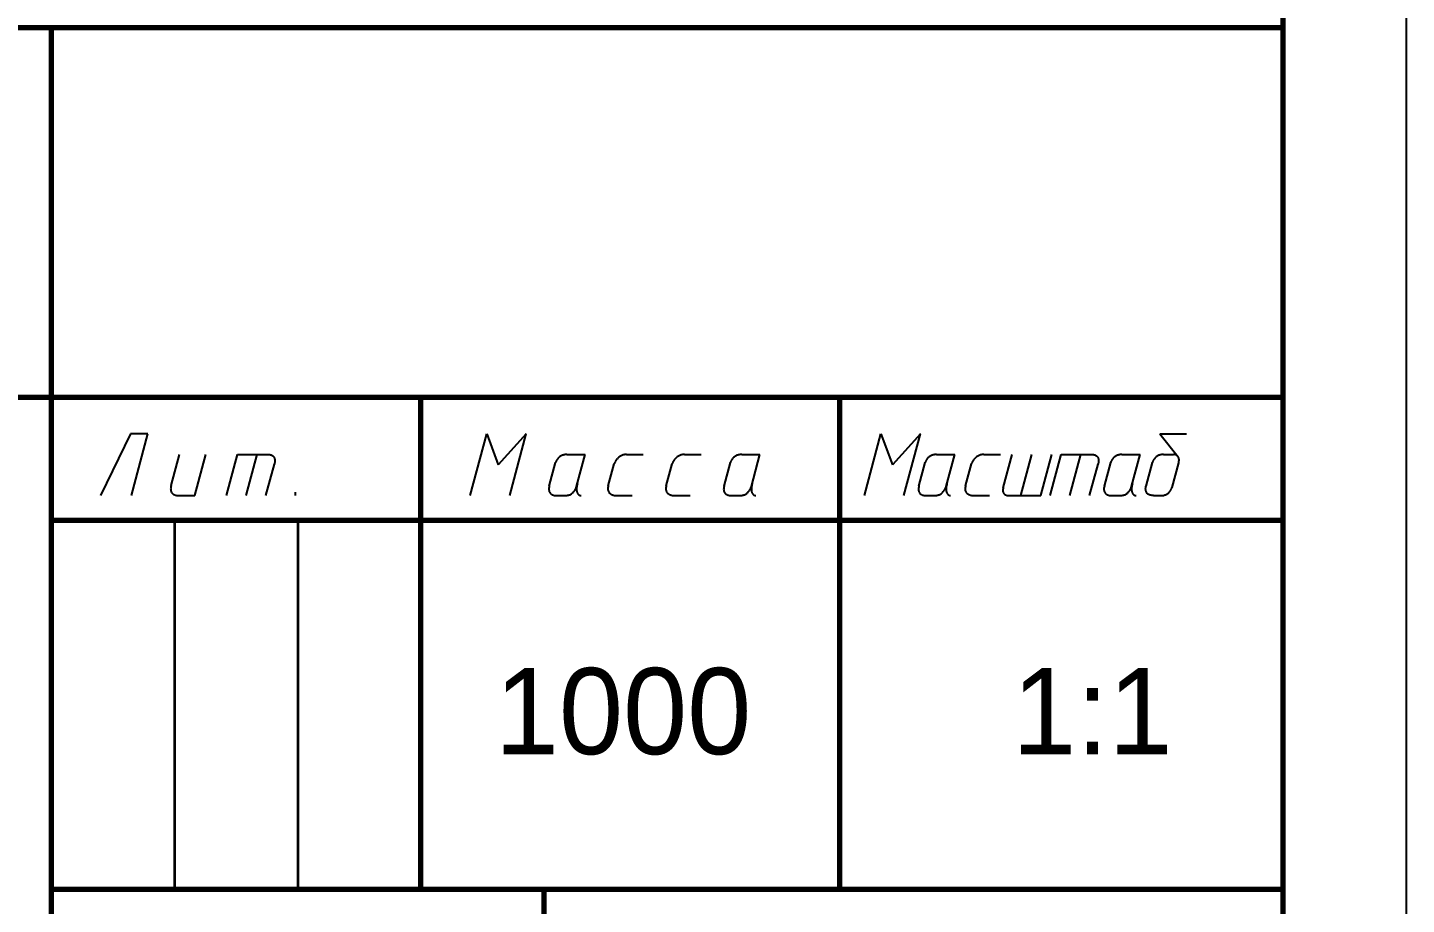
# Model space of a CAD drawing. Extents: x 0 to 297, y 0 to 210.
# Drawn here: x 241 to 297, y 24.4 to 60 of the extents above; entities that cross this region are included whole.
import ezdxf

# ---------------------------------------------------------------- set-up
doc = ezdxf.new("R2010")
doc.units = 0
doc.layers.get('0').update_dxf_attribs({"linetype": 'CONTINUOUS'})
doc.styles.add('cyrillic_ii', font='cyrillic_ii')

msp = doc.modelspace()

# ---------------------------------------------------------------- linework, layer by layer
msp.add_line((297, 0), (297, 210))
at = {"lineweight": 70}
for p, q in [((292, 5), (292, 205)), ((107, 60), (292, 60)), ((242, 5), (242, 60)), ((172, 45), (292, 45)), ((257, 25), (257, 45)), ((274, 25), (274, 45)), ((242, 40), (292, 40)), ((257, 25), (242, 25)), ((292, 25), (257, 25)), ((262, 20), (262, 25))]:
    msp.add_line(p, q, dxfattribs=at)
at = {"linetype": 'CONTINUOUS', "lineweight": 25}
for p, q in [((245.206, 43.5), (244, 41)), ((245.92, 43.5), (245.206, 43.5)), ((245.25, 41), (245.92, 43.5)), ((259, 41), (259.67, 43.5)), ((259, 41), (259.67, 43.5)), ((259.67, 43.5), (260.138, 42.25)), ((261.275, 43.5), (260.138, 42.25)), ((260.606, 41), (261.275, 43.5)), ((246.862, 41.407), (247.2, 42.667)), ((247.825, 41), (248.272, 42.667)), ((249.105, 41), (249.552, 42.667)), ((249.552, 42.667), (250.81, 42.667)), ((249.908, 41), (250.355, 42.667)), ((250.81, 42.667), (250.842, 42.666)), ((250.842, 42.666), (250.872, 42.662)), ((250.872, 42.662), (250.9, 42.657)), ((250.9, 42.657), (250.925, 42.65)), ((250.925, 42.65), (250.947, 42.641)), ((250.947, 42.641), (250.967, 42.63)), ((250.967, 42.63), (250.985, 42.618)), ((250.985, 42.618), (251.001, 42.605)), ((251.001, 42.605), (251.015, 42.591)), ((251.015, 42.591), (251.027, 42.575)), ((251.027, 42.575), (251.037, 42.559)), ((251.037, 42.559), (251.046, 42.542)), ((251.046, 42.542), (251.053, 42.525)), ((262.596, 42.544), (262.581, 42.529)), ((262.613, 42.559), (262.596, 42.544)), ((262.631, 42.574), (262.613, 42.559)), ((262.651, 42.588), (262.631, 42.574)), ((262.672, 42.601), (262.651, 42.588)), ((262.694, 42.613), (262.672, 42.601)), ((262.718, 42.625), (262.694, 42.613)), ((262.743, 42.635), (262.718, 42.625)), ((262.77, 42.644), (262.743, 42.635)), ((262.798, 42.652), (262.77, 42.644)), ((262.828, 42.658), (262.798, 42.652)), ((262.86, 42.663), (262.828, 42.658)), ((262.893, 42.666), (262.86, 42.663)), ((262.928, 42.667), (262.893, 42.666)), ((262.928, 42.667), (263.666, 42.667)), ((263.319, 41.371), (263.666, 42.667)), ((265.012, 42.538), (264.994, 42.52)), ((265.033, 42.555), (265.012, 42.538)), ((265.054, 42.572), (265.033, 42.555)), ((265.077, 42.588), (265.054, 42.572)), ((265.101, 42.602), (265.077, 42.588)), ((265.126, 42.616), (265.101, 42.602)), ((265.153, 42.629), (265.126, 42.616)), ((265.182, 42.64), (265.153, 42.629)), ((265.212, 42.649), (265.182, 42.64)), ((265.243, 42.656), (265.212, 42.649)), ((265.276, 42.662), (265.243, 42.656)), ((265.31, 42.665), (265.276, 42.662)), ((265.346, 42.667), (265.31, 42.665)), ((265.346, 42.667), (266.019, 42.667)), ((267.365, 42.538), (267.346, 42.52)), ((267.385, 42.555), (267.365, 42.538)), ((267.406, 42.572), (267.385, 42.555)), ((267.429, 42.588), (267.406, 42.572)), ((267.453, 42.602), (267.429, 42.588)), ((267.479, 42.616), (267.453, 42.602)), ((267.506, 42.629), (267.479, 42.616)), ((267.534, 42.64), (267.506, 42.629)), ((267.564, 42.649), (267.534, 42.64)), ((267.595, 42.656), (267.564, 42.649)), ((267.628, 42.662), (267.595, 42.656)), ((267.662, 42.665), (267.628, 42.662)), ((267.698, 42.667), (267.662, 42.665)), ((267.698, 42.667), (268.371, 42.667)), ((269.692, 42.544), (269.676, 42.529)), ((269.708, 42.559), (269.692, 42.544)), ((269.727, 42.574), (269.708, 42.559)), ((269.746, 42.588), (269.727, 42.574)), ((269.767, 42.601), (269.746, 42.588)), ((269.789, 42.613), (269.767, 42.601)), ((269.813, 42.625), (269.789, 42.613)), ((269.838, 42.635), (269.813, 42.625)), ((269.865, 42.644), (269.838, 42.635)), ((269.893, 42.652), (269.865, 42.644)), ((269.923, 42.658), (269.893, 42.652)), ((269.955, 42.663), (269.923, 42.658)), ((269.988, 42.666), (269.955, 42.663)), ((270.023, 42.667), (269.988, 42.666)), ((270.023, 42.667), (270.762, 42.667)), ((270.415, 41.371), (270.762, 42.667)), ((250.711, 41), (251.052, 42.272)), ((251.052, 42.272), (251.051, 42.268)), ((251.053, 42.278), (251.052, 42.272)), ((251.053, 42.525), (251.059, 42.506)), ((251.055, 42.286), (251.053, 42.278)), ((251.057, 42.295), (251.055, 42.286)), ((251.06, 42.306), (251.057, 42.295)), ((251.059, 42.506), (251.064, 42.488)), ((251.062, 42.319), (251.06, 42.306)), ((251.064, 42.332), (251.062, 42.319)), ((251.064, 42.488), (251.067, 42.47)), ((251.067, 42.347), (251.064, 42.332)), ((251.067, 42.47), (251.069, 42.451)), ((251.068, 42.363), (251.067, 42.347)), ((251.07, 42.379), (251.068, 42.363)), ((251.069, 42.451), (251.071, 42.433)), ((251.071, 42.397), (251.07, 42.379)), ((251.071, 42.433), (251.071, 42.414)), ((251.071, 42.414), (251.071, 42.397)), ((262.211, 41.382), (262.469, 42.345)), ((262.47, 42.349), (262.469, 42.346)), ((262.469, 42.346), (262.469, 42.345)), ((262.472, 42.353), (262.47, 42.349)), ((262.474, 42.36), (262.472, 42.353)), ((262.477, 42.367), (262.474, 42.36)), ((262.48, 42.377), (262.477, 42.367)), ((262.485, 42.387), (262.48, 42.377)), ((262.49, 42.398), (262.485, 42.387)), ((262.496, 42.411), (262.49, 42.398)), ((262.503, 42.424), (262.496, 42.411)), ((262.511, 42.438), (262.503, 42.424)), ((262.52, 42.452), (262.511, 42.438)), ((262.53, 42.467), (262.52, 42.452)), ((262.541, 42.483), (262.53, 42.467)), ((262.553, 42.498), (262.541, 42.483)), ((262.566, 42.514), (262.553, 42.498)), ((262.581, 42.529), (262.566, 42.514)), ((264.606, 41.398), (264.845, 42.29)), ((264.846, 42.292), (264.845, 42.29)), ((264.845, 42.29), (264.845, 42.29)), ((264.848, 42.297), (264.846, 42.292)), ((264.851, 42.303), (264.848, 42.297)), ((264.854, 42.312), (264.851, 42.303)), ((264.859, 42.322), (264.854, 42.312)), ((264.864, 42.334), (264.859, 42.322)), ((264.87, 42.347), (264.864, 42.334)), ((264.878, 42.361), (264.87, 42.347)), ((264.886, 42.377), (264.878, 42.361)), ((264.896, 42.393), (264.886, 42.377)), ((264.906, 42.41), (264.896, 42.393)), ((264.918, 42.428), (264.906, 42.41)), ((264.931, 42.446), (264.918, 42.428)), ((264.945, 42.464), (264.931, 42.446)), ((264.96, 42.483), (264.945, 42.464)), ((264.976, 42.501), (264.96, 42.483)), ((264.994, 42.52), (264.976, 42.501)), ((266.959, 41.398), (267.197, 42.29)), ((267.198, 42.29), (267.197, 42.29)), ((267.2, 42.297), (267.198, 42.292)), ((267.198, 42.292), (267.198, 42.29)), ((267.203, 42.303), (267.2, 42.297)), ((267.206, 42.312), (267.203, 42.303)), ((267.211, 42.322), (267.206, 42.312)), ((267.216, 42.334), (267.211, 42.322)), ((267.223, 42.347), (267.216, 42.334)), ((267.23, 42.361), (267.223, 42.347)), ((267.238, 42.377), (267.23, 42.361)), ((267.248, 42.393), (267.238, 42.377)), ((267.258, 42.41), (267.248, 42.393)), ((267.27, 42.428), (267.258, 42.41)), ((267.283, 42.446), (267.27, 42.428)), ((267.297, 42.464), (267.283, 42.446)), ((267.312, 42.483), (267.297, 42.464)), ((267.328, 42.501), (267.312, 42.483)), ((267.346, 42.52), (267.328, 42.501)), ((269.306, 41.382), (269.564, 42.345)), ((269.565, 42.346), (269.564, 42.345)), ((269.566, 42.349), (269.565, 42.346)), ((269.567, 42.353), (269.566, 42.349)), ((269.569, 42.36), (269.567, 42.353)), ((269.572, 42.367), (269.569, 42.36)), ((269.576, 42.377), (269.572, 42.367)), ((269.58, 42.387), (269.576, 42.377)), ((269.585, 42.398), (269.58, 42.387)), ((269.591, 42.411), (269.585, 42.398)), ((269.598, 42.424), (269.591, 42.411)), ((269.606, 42.438), (269.598, 42.424)), ((269.615, 42.452), (269.606, 42.438)), ((269.625, 42.467), (269.615, 42.452)), ((269.636, 42.483), (269.625, 42.467)), ((269.648, 42.498), (269.636, 42.483)), ((269.662, 42.514), (269.648, 42.498)), ((269.676, 42.529), (269.662, 42.514)), ((263.341, 41.448), (263.332, 41.405)), ((263.352, 41.494), (263.341, 41.448)), ((270.436, 41.448), (270.427, 41.405)), ((270.448, 41.494), (270.436, 41.448)), ((246.843, 41.3), (246.842, 41.269)), ((246.842, 41.269), (246.843, 41.24)), ((246.847, 41.333), (246.843, 41.3)), ((246.843, 41.24), (246.847, 41.213)), ((246.853, 41.369), (246.847, 41.333)), ((246.847, 41.213), (246.852, 41.189)), ((246.852, 41.189), (246.86, 41.166)), ((246.862, 41.407), (246.853, 41.369)), ((246.86, 41.166), (246.868, 41.145)), ((246.868, 41.145), (246.879, 41.126)), ((246.879, 41.126), (246.891, 41.109)), ((246.891, 41.109), (246.904, 41.094)), ((246.904, 41.094), (246.917, 41.08)), ((246.917, 41.08), (246.932, 41.067)), ((246.932, 41.067), (246.948, 41.056)), ((246.948, 41.056), (246.964, 41.046)), ((246.964, 41.046), (246.98, 41.037)), ((246.98, 41.037), (246.996, 41.03)), ((246.996, 41.03), (247.013, 41.024)), ((247.013, 41.024), (247.029, 41.018)), ((247.029, 41.018), (247.045, 41.014)), ((247.045, 41.014), (247.06, 41.01)), ((247.06, 41.01), (247.075, 41.007)), ((247.075, 41.007), (247.089, 41.005)), ((247.089, 41.005), (247.102, 41.003)), ((247.102, 41.003), (247.114, 41.002)), ((247.114, 41.002), (247.124, 41.001)), ((247.124, 41.001), (247.133, 41)), ((247.133, 41), (247.141, 41)), ((247.141, 41), (247.146, 41)), ((247.146, 41), (247.15, 41)), ((247.15, 41), (247.825, 41)), ((251.904, 41), (251.904, 41.139)), ((262.194, 41.281), (262.193, 41.252)), ((262.193, 41.252), (262.195, 41.225)), ((262.197, 41.312), (262.194, 41.281)), ((262.195, 41.225), (262.199, 41.2)), ((262.203, 41.346), (262.197, 41.312)), ((262.199, 41.2), (262.204, 41.177)), ((262.211, 41.382), (262.203, 41.346)), ((262.204, 41.177), (262.212, 41.156)), ((262.212, 41.156), (262.221, 41.136)), ((262.221, 41.136), (262.231, 41.119)), ((262.231, 41.119), (262.243, 41.102)), ((262.243, 41.102), (262.256, 41.088)), ((262.256, 41.088), (262.27, 41.075)), ((262.27, 41.075), (262.285, 41.063)), ((262.285, 41.063), (262.3, 41.052)), ((262.3, 41.052), (262.316, 41.043)), ((262.316, 41.043), (262.332, 41.035)), ((262.332, 41.035), (262.348, 41.028)), ((262.348, 41.028), (262.365, 41.022)), ((262.365, 41.022), (262.381, 41.017)), ((262.381, 41.017), (262.396, 41.013)), ((262.396, 41.013), (262.412, 41.009)), ((262.412, 41.009), (262.426, 41.007)), ((262.426, 41.007), (262.44, 41.004)), ((262.44, 41.004), (262.452, 41.003)), ((262.452, 41.003), (262.464, 41.002)), ((262.464, 41.002), (262.474, 41.001)), ((262.474, 41.001), (262.483, 41)), ((262.483, 41), (262.49, 41)), ((262.49, 41), (262.495, 41)), ((262.495, 41), (262.498, 41)), ((262.498, 41), (262.858, 41)), ((262.858, 41), (262.892, 41.001)), ((262.892, 41.001), (262.925, 41.004)), ((262.925, 41.004), (262.956, 41.01)), ((262.956, 41.01), (262.985, 41.017)), ((262.985, 41.017), (263.013, 41.026)), ((263.013, 41.026), (263.04, 41.036)), ((263.04, 41.036), (263.065, 41.048)), ((263.065, 41.048), (263.088, 41.061)), ((263.088, 41.061), (263.111, 41.075)), ((263.111, 41.075), (263.132, 41.09)), ((263.132, 41.09), (263.151, 41.106)), ((263.151, 41.106), (263.17, 41.123)), ((263.17, 41.123), (263.187, 41.14)), ((263.187, 41.14), (263.203, 41.158)), ((263.203, 41.158), (263.217, 41.176)), ((263.217, 41.176), (263.231, 41.194)), ((263.231, 41.194), (263.243, 41.211)), ((263.243, 41.211), (263.255, 41.229)), ((263.255, 41.229), (263.265, 41.246)), ((263.265, 41.246), (263.274, 41.263)), ((263.274, 41.263), (263.283, 41.279)), ((263.283, 41.279), (263.29, 41.294)), ((263.29, 41.294), (263.296, 41.309)), ((263.296, 41.309), (263.302, 41.322)), ((263.302, 41.322), (263.307, 41.334)), ((263.307, 41.334), (263.311, 41.345)), ((263.311, 41.345), (263.314, 41.354)), ((263.314, 41.354), (263.316, 41.361)), ((263.316, 41.361), (263.318, 41.366)), ((263.32, 41.327), (263.317, 41.292)), ((263.317, 41.292), (263.317, 41.259)), ((263.317, 41.259), (263.317, 41.229)), ((263.317, 41.229), (263.32, 41.202)), ((263.318, 41.366), (263.319, 41.37)), ((263.319, 41.37), (263.319, 41.371)), ((263.325, 41.364), (263.32, 41.327)), ((263.32, 41.202), (263.324, 41.177)), ((263.324, 41.177), (263.329, 41.154)), ((263.332, 41.405), (263.325, 41.364)), ((263.329, 41.154), (263.336, 41.133)), ((263.336, 41.133), (263.343, 41.114)), ((263.343, 41.114), (263.351, 41.097)), ((263.351, 41.097), (263.361, 41.082)), ((263.361, 41.082), (263.37, 41.068)), ((263.37, 41.068), (263.38, 41.056)), ((263.38, 41.056), (263.391, 41.046)), ((263.391, 41.046), (263.402, 41.036)), ((263.402, 41.036), (263.413, 41.029)), ((263.413, 41.029), (263.423, 41.022)), ((263.423, 41.022), (263.434, 41.017)), ((263.434, 41.017), (263.444, 41.012)), ((263.444, 41.012), (263.454, 41.008)), ((263.454, 41.008), (263.463, 41.006)), ((263.463, 41.006), (263.471, 41.004)), ((263.471, 41.004), (263.479, 41.002)), ((263.479, 41.002), (263.485, 41.001)), ((263.485, 41.001), (263.49, 41)), ((263.49, 41), (263.494, 41)), ((263.494, 41), (263.497, 41)), ((263.497, 41), (263.498, 41)), ((264.592, 41.326), (264.589, 41.293)), ((264.589, 41.293), (264.589, 41.263)), ((264.589, 41.263), (264.591, 41.235)), ((264.591, 41.235), (264.596, 41.209)), ((264.598, 41.361), (264.592, 41.326)), ((264.596, 41.209), (264.603, 41.185)), ((264.606, 41.398), (264.598, 41.361)), ((264.603, 41.185), (264.611, 41.163)), ((264.611, 41.163), (264.622, 41.142)), ((264.622, 41.142), (264.634, 41.124)), ((264.634, 41.124), (264.647, 41.107)), ((264.647, 41.107), (264.662, 41.092)), ((264.662, 41.092), (264.677, 41.078)), ((264.677, 41.078), (264.694, 41.066)), ((264.694, 41.066), (264.711, 41.055)), ((264.711, 41.055), (264.728, 41.045)), ((264.728, 41.045), (264.746, 41.037)), ((264.746, 41.037), (264.764, 41.029)), ((264.764, 41.029), (264.782, 41.023)), ((264.782, 41.023), (264.799, 41.018)), ((264.799, 41.018), (264.817, 41.013)), ((264.817, 41.013), (264.833, 41.01)), ((264.833, 41.01), (264.849, 41.007)), ((264.849, 41.007), (264.863, 41.005)), ((264.863, 41.005), (264.877, 41.003)), ((264.877, 41.003), (264.889, 41.002)), ((264.889, 41.002), (264.9, 41.001)), ((264.9, 41.001), (264.909, 41)), ((264.909, 41), (264.916, 41)), ((264.916, 41), (264.92, 41)), ((264.92, 41), (264.923, 41)), ((264.923, 41), (265.572, 41)), ((266.944, 41.326), (266.941, 41.293)), ((266.941, 41.293), (266.941, 41.263)), ((266.941, 41.263), (266.943, 41.235)), ((266.943, 41.235), (266.948, 41.209)), ((266.95, 41.361), (266.944, 41.326)), ((266.948, 41.209), (266.955, 41.185)), ((266.959, 41.398), (266.95, 41.361)), ((266.955, 41.185), (266.963, 41.163)), ((266.963, 41.163), (266.974, 41.142)), ((266.974, 41.142), (266.986, 41.124)), ((266.986, 41.124), (266.999, 41.107)), ((266.999, 41.107), (267.014, 41.092)), ((267.014, 41.092), (267.029, 41.078)), ((267.029, 41.078), (267.046, 41.066)), ((267.046, 41.066), (267.063, 41.055)), ((267.063, 41.055), (267.08, 41.045)), ((267.08, 41.045), (267.098, 41.037)), ((267.098, 41.037), (267.116, 41.029)), ((267.116, 41.029), (267.134, 41.023)), ((267.134, 41.023), (267.152, 41.018)), ((267.152, 41.018), (267.169, 41.013)), ((267.169, 41.013), (267.185, 41.01)), ((267.185, 41.01), (267.201, 41.007)), ((267.201, 41.007), (267.216, 41.005)), ((267.216, 41.005), (267.229, 41.003)), ((267.229, 41.003), (267.241, 41.002)), ((267.241, 41.002), (267.252, 41.001)), ((267.252, 41.001), (267.261, 41)), ((267.261, 41), (267.268, 41)), ((267.268, 41), (267.273, 41)), ((267.273, 41), (267.275, 41)), ((267.275, 41), (267.924, 41)), ((269.289, 41.281), (269.288, 41.252)), ((269.288, 41.252), (269.29, 41.225)), ((269.292, 41.312), (269.289, 41.281)), ((269.29, 41.225), (269.294, 41.2)), ((269.298, 41.346), (269.292, 41.312)), ((269.294, 41.2), (269.3, 41.177)), ((269.306, 41.382), (269.298, 41.346)), ((269.3, 41.177), (269.307, 41.156)), ((269.307, 41.156), (269.316, 41.136)), ((269.316, 41.136), (269.327, 41.119)), ((269.327, 41.119), (269.338, 41.102)), ((269.338, 41.102), (269.351, 41.088)), ((269.351, 41.088), (269.365, 41.075)), ((269.365, 41.075), (269.38, 41.063)), ((269.38, 41.063), (269.395, 41.052)), ((269.395, 41.052), (269.411, 41.043)), ((269.411, 41.043), (269.427, 41.035)), ((269.427, 41.035), (269.444, 41.028)), ((269.444, 41.028), (269.46, 41.022)), ((269.46, 41.022), (269.476, 41.017)), ((269.476, 41.017), (269.492, 41.013)), ((269.492, 41.013), (269.507, 41.009)), ((269.507, 41.009), (269.521, 41.007)), ((269.521, 41.007), (269.535, 41.004)), ((269.535, 41.004), (269.548, 41.003)), ((269.548, 41.003), (269.559, 41.002)), ((269.559, 41.002), (269.569, 41.001)), ((269.569, 41.001), (269.578, 41)), ((269.578, 41), (269.585, 41)), ((269.585, 41), (269.59, 41)), ((269.59, 41), (269.593, 41)), ((269.593, 41), (269.953, 41)), ((269.953, 41), (269.988, 41.001)), ((269.988, 41.001), (270.02, 41.004)), ((270.02, 41.004), (270.051, 41.01)), ((270.051, 41.01), (270.081, 41.017)), ((270.081, 41.017), (270.109, 41.026)), ((270.109, 41.026), (270.135, 41.036)), ((270.135, 41.036), (270.16, 41.048)), ((270.16, 41.048), (270.184, 41.061)), ((270.184, 41.061), (270.206, 41.075)), ((270.206, 41.075), (270.227, 41.09)), ((270.227, 41.09), (270.247, 41.106)), ((270.247, 41.106), (270.265, 41.123)), ((270.265, 41.123), (270.282, 41.14)), ((270.282, 41.14), (270.298, 41.158)), ((270.298, 41.158), (270.313, 41.176)), ((270.313, 41.176), (270.326, 41.194)), ((270.326, 41.194), (270.339, 41.211)), ((270.339, 41.211), (270.35, 41.229)), ((270.35, 41.229), (270.36, 41.246)), ((270.36, 41.246), (270.369, 41.263)), ((270.369, 41.263), (270.378, 41.279)), ((270.378, 41.279), (270.385, 41.294)), ((270.385, 41.294), (270.392, 41.309)), ((270.392, 41.309), (270.397, 41.322)), ((270.397, 41.322), (270.402, 41.334)), ((270.402, 41.334), (270.406, 41.345)), ((270.406, 41.345), (270.409, 41.354)), ((270.409, 41.354), (270.412, 41.361)), ((270.412, 41.361), (270.413, 41.366)), ((270.413, 41.292), (270.412, 41.259)), ((270.412, 41.259), (270.413, 41.229)), ((270.413, 41.366), (270.414, 41.37)), ((270.415, 41.327), (270.413, 41.292)), ((270.413, 41.229), (270.415, 41.202)), ((270.414, 41.37), (270.415, 41.371)), ((270.42, 41.364), (270.415, 41.327)), ((270.415, 41.202), (270.419, 41.177)), ((270.419, 41.177), (270.424, 41.154)), ((270.427, 41.405), (270.42, 41.364)), ((270.424, 41.154), (270.431, 41.133)), ((270.431, 41.133), (270.438, 41.114)), ((270.438, 41.114), (270.447, 41.097)), ((270.447, 41.097), (270.456, 41.082)), ((270.456, 41.082), (270.466, 41.068)), ((270.466, 41.068), (270.476, 41.056)), ((270.476, 41.056), (270.486, 41.046)), ((270.486, 41.046), (270.497, 41.036)), ((270.497, 41.036), (270.508, 41.029)), ((270.508, 41.029), (270.519, 41.022)), ((270.519, 41.022), (270.529, 41.017)), ((270.529, 41.017), (270.54, 41.012)), ((270.54, 41.012), (270.549, 41.008)), ((270.549, 41.008), (270.558, 41.006)), ((270.558, 41.006), (270.567, 41.004)), ((270.567, 41.004), (270.574, 41.002)), ((270.574, 41.002), (270.581, 41.001)), ((270.581, 41.001), (270.586, 41)), ((270.586, 41), (270.59, 41)), ((270.59, 41), (270.592, 41)), ((270.592, 41), (270.593, 41))]:
    msp.add_line(p, q, dxfattribs=at)
at = {"color": 7, "linetype": 'CONTINUOUS', "lineweight": 25}
for p, q in [((275, 41), (275.67, 43.5)), ((275, 41), (275.67, 43.5)), ((275.67, 43.5), (276.138, 42.25)), ((277.275, 43.5), (276.138, 42.25)), ((276.606, 41), (277.275, 43.5)), ((286.997, 43.5), (288.07, 43.5)), ((286.997, 43.5), (287.735, 42.573)), ((277.596, 42.544), (277.581, 42.529)), ((277.613, 42.559), (277.596, 42.544)), ((277.631, 42.574), (277.613, 42.559)), ((277.651, 42.588), (277.631, 42.574)), ((277.672, 42.601), (277.651, 42.588)), ((277.694, 42.613), (277.672, 42.601)), ((277.718, 42.625), (277.694, 42.613)), ((277.743, 42.635), (277.718, 42.625)), ((277.77, 42.644), (277.743, 42.635)), ((277.798, 42.652), (277.77, 42.644)), ((277.828, 42.658), (277.798, 42.652)), ((277.86, 42.663), (277.828, 42.658)), ((277.893, 42.666), (277.86, 42.663)), ((277.928, 42.667), (277.893, 42.666)), ((277.928, 42.667), (278.666, 42.667)), ((278.319, 41.371), (278.666, 42.667)), ((279.512, 42.538), (279.494, 42.52)), ((279.533, 42.555), (279.512, 42.538)), ((279.554, 42.572), (279.533, 42.555)), ((279.577, 42.588), (279.554, 42.572)), ((279.601, 42.602), (279.577, 42.588)), ((279.626, 42.616), (279.601, 42.602)), ((279.653, 42.629), (279.626, 42.616)), ((279.682, 42.64), (279.653, 42.629)), ((279.712, 42.649), (279.682, 42.64)), ((279.743, 42.656), (279.712, 42.649)), ((279.776, 42.662), (279.743, 42.656)), ((279.81, 42.665), (279.776, 42.662)), ((279.846, 42.667), (279.81, 42.665)), ((279.846, 42.667), (280.519, 42.667)), ((280.635, 41.311), (280.999, 42.667)), ((281.355, 41), (281.801, 42.667)), ((282.157, 41), (282.604, 42.667)), ((282.537, 41), (282.984, 42.667)), ((282.984, 42.667), (284.242, 42.667)), ((283.34, 41), (283.787, 42.667)), ((284.242, 42.667), (284.274, 42.666)), ((284.274, 42.666), (284.304, 42.662)), ((284.304, 42.662), (284.332, 42.657)), ((284.332, 42.657), (284.357, 42.65)), ((284.357, 42.65), (284.379, 42.641)), ((284.379, 42.641), (284.399, 42.63)), ((284.399, 42.63), (284.417, 42.618)), ((284.417, 42.618), (284.433, 42.605)), ((284.433, 42.605), (284.447, 42.591)), ((284.447, 42.591), (284.459, 42.575)), ((284.459, 42.575), (284.469, 42.559)), ((284.469, 42.559), (284.478, 42.542)), ((284.478, 42.542), (284.485, 42.525)), ((285.124, 42.544), (285.108, 42.529)), ((285.141, 42.559), (285.124, 42.544)), ((285.159, 42.574), (285.141, 42.559)), ((285.178, 42.588), (285.159, 42.574)), ((285.199, 42.601), (285.178, 42.588)), ((285.222, 42.613), (285.199, 42.601)), ((285.245, 42.625), (285.222, 42.613)), ((285.271, 42.635), (285.245, 42.625)), ((285.297, 42.644), (285.271, 42.635)), ((285.326, 42.652), (285.297, 42.644)), ((285.356, 42.658), (285.326, 42.652)), ((285.387, 42.663), (285.356, 42.658)), ((285.42, 42.666), (285.387, 42.663)), ((285.455, 42.667), (285.42, 42.666)), ((285.455, 42.667), (286.194, 42.667)), ((285.847, 41.371), (286.194, 42.667)), ((286.812, 42.544), (286.796, 42.528)), ((286.828, 42.559), (286.812, 42.544)), ((286.846, 42.574), (286.828, 42.559)), ((286.865, 42.588), (286.846, 42.574)), ((286.885, 42.601), (286.865, 42.588)), ((286.907, 42.614), (286.885, 42.601)), ((286.93, 42.625), (286.907, 42.614)), ((286.955, 42.636), (286.93, 42.625)), ((286.981, 42.645), (286.955, 42.636)), ((287.008, 42.653), (286.981, 42.645)), ((287.037, 42.659), (287.008, 42.653)), ((287.068, 42.663), (287.037, 42.659)), ((287.1, 42.666), (287.068, 42.663)), ((287.134, 42.667), (287.1, 42.666)), ((287.134, 42.667), (287.544, 42.667)), ((287.545, 42.667), (287.544, 42.667)), ((287.547, 42.667), (287.545, 42.667)), ((287.551, 42.666), (287.547, 42.667)), ((287.556, 42.666), (287.551, 42.666)), ((287.563, 42.665), (287.556, 42.666)), ((287.571, 42.664), (287.563, 42.665)), ((287.581, 42.663), (287.571, 42.664)), ((287.591, 42.661), (287.581, 42.663)), ((287.602, 42.658), (287.591, 42.661)), ((287.613, 42.655), (287.602, 42.658)), ((287.625, 42.651), (287.613, 42.655)), ((287.638, 42.647), (287.625, 42.651)), ((287.651, 42.641), (287.638, 42.647)), ((287.663, 42.635), (287.651, 42.641)), ((287.676, 42.628), (287.663, 42.635)), ((287.689, 42.62), (287.676, 42.628)), ((287.701, 42.61), (287.689, 42.62)), ((287.712, 42.6), (287.701, 42.61)), ((287.723, 42.588), (287.712, 42.6)), ((287.734, 42.575), (287.723, 42.588)), ((287.743, 42.561), (287.734, 42.575)), ((287.751, 42.545), (287.743, 42.561)), ((287.759, 42.528), (287.751, 42.545)), ((277.211, 41.382), (277.469, 42.345)), ((277.47, 42.349), (277.469, 42.346)), ((277.469, 42.346), (277.469, 42.345)), ((277.472, 42.353), (277.47, 42.349)), ((277.474, 42.36), (277.472, 42.353)), ((277.477, 42.367), (277.474, 42.36)), ((277.48, 42.377), (277.477, 42.367)), ((277.485, 42.387), (277.48, 42.377)), ((277.49, 42.398), (277.485, 42.387)), ((277.496, 42.411), (277.49, 42.398)), ((277.503, 42.424), (277.496, 42.411)), ((277.511, 42.438), (277.503, 42.424)), ((277.52, 42.452), (277.511, 42.438)), ((277.53, 42.467), (277.52, 42.452)), ((277.541, 42.483), (277.53, 42.467)), ((277.553, 42.498), (277.541, 42.483)), ((277.566, 42.514), (277.553, 42.498)), ((277.581, 42.529), (277.566, 42.514)), ((279.106, 41.398), (279.345, 42.29)), ((279.346, 42.292), (279.345, 42.29)), ((279.345, 42.29), (279.345, 42.29)), ((279.348, 42.297), (279.346, 42.292)), ((279.351, 42.303), (279.348, 42.297)), ((279.354, 42.312), (279.351, 42.303)), ((279.359, 42.322), (279.354, 42.312)), ((279.364, 42.334), (279.359, 42.322)), ((279.37, 42.347), (279.364, 42.334)), ((279.378, 42.361), (279.37, 42.347)), ((279.386, 42.377), (279.378, 42.361)), ((279.396, 42.393), (279.386, 42.377)), ((279.406, 42.41), (279.396, 42.393)), ((279.418, 42.428), (279.406, 42.41)), ((279.431, 42.446), (279.418, 42.428)), ((279.445, 42.464), (279.431, 42.446)), ((279.46, 42.483), (279.445, 42.464)), ((279.476, 42.501), (279.46, 42.483)), ((279.494, 42.52), (279.476, 42.501)), ((284.143, 41), (284.484, 42.272)), ((284.484, 42.272), (284.483, 42.268)), ((284.485, 42.278), (284.484, 42.272)), ((284.485, 42.525), (284.491, 42.506)), ((284.487, 42.286), (284.485, 42.278)), ((284.489, 42.295), (284.487, 42.286)), ((284.492, 42.306), (284.489, 42.295)), ((284.491, 42.506), (284.496, 42.488)), ((284.494, 42.319), (284.492, 42.306)), ((284.496, 42.332), (284.494, 42.319)), ((284.496, 42.488), (284.499, 42.47)), ((284.499, 42.347), (284.496, 42.332)), ((284.499, 42.47), (284.501, 42.451)), ((284.5, 42.363), (284.499, 42.347)), ((284.502, 42.379), (284.5, 42.363)), ((284.501, 42.451), (284.503, 42.433)), ((284.503, 42.397), (284.502, 42.379)), ((284.503, 42.433), (284.503, 42.414)), ((284.503, 42.414), (284.503, 42.397)), ((284.739, 41.382), (284.997, 42.345)), ((284.998, 42.349), (284.997, 42.346)), ((284.997, 42.346), (284.997, 42.345)), ((284.999, 42.353), (284.998, 42.349)), ((285.002, 42.36), (284.999, 42.353)), ((285.004, 42.367), (285.002, 42.36)), ((285.008, 42.377), (285.004, 42.367)), ((285.012, 42.387), (285.008, 42.377)), ((285.018, 42.398), (285.012, 42.387)), ((285.024, 42.411), (285.018, 42.398)), ((285.031, 42.424), (285.024, 42.411)), ((285.039, 42.438), (285.031, 42.424)), ((285.048, 42.452), (285.039, 42.438)), ((285.058, 42.467), (285.048, 42.452)), ((285.069, 42.483), (285.058, 42.467)), ((285.081, 42.498), (285.069, 42.483)), ((285.094, 42.514), (285.081, 42.498)), ((285.108, 42.529), (285.094, 42.514)), ((286.43, 41.382), (286.688, 42.346)), ((286.689, 42.349), (286.688, 42.347)), ((286.688, 42.347), (286.688, 42.346)), ((286.69, 42.353), (286.689, 42.349)), ((286.692, 42.359), (286.69, 42.353)), ((286.695, 42.366), (286.692, 42.359)), ((286.698, 42.375), (286.695, 42.366)), ((286.703, 42.385), (286.698, 42.375)), ((286.708, 42.396), (286.703, 42.385)), ((286.714, 42.409), (286.708, 42.396)), ((286.721, 42.422), (286.714, 42.409)), ((286.728, 42.436), (286.721, 42.422)), ((286.737, 42.451), (286.728, 42.436)), ((286.747, 42.466), (286.737, 42.451)), ((286.757, 42.481), (286.747, 42.466)), ((286.769, 42.497), (286.757, 42.481)), ((286.782, 42.513), (286.769, 42.497)), ((286.796, 42.528), (286.782, 42.513)), ((287.488, 41.329), (287.756, 42.329)), ((287.756, 42.329), (287.763, 42.36)), ((287.764, 42.509), (287.759, 42.528)), ((287.763, 42.36), (287.768, 42.39)), ((287.769, 42.489), (287.764, 42.509)), ((287.768, 42.39), (287.771, 42.417)), ((287.771, 42.467), (287.769, 42.489)), ((287.772, 42.443), (287.771, 42.467)), ((287.771, 42.417), (287.772, 42.443)), ((278.341, 41.448), (278.332, 41.405)), ((278.352, 41.494), (278.341, 41.448)), ((285.868, 41.448), (285.859, 41.405)), ((285.88, 41.494), (285.868, 41.448)), ((277.194, 41.281), (277.193, 41.252)), ((277.193, 41.252), (277.195, 41.225)), ((277.197, 41.312), (277.194, 41.281)), ((277.195, 41.225), (277.199, 41.2)), ((277.203, 41.346), (277.197, 41.312)), ((277.199, 41.2), (277.204, 41.177)), ((277.211, 41.382), (277.203, 41.346)), ((277.204, 41.177), (277.212, 41.156)), ((277.212, 41.156), (277.221, 41.136)), ((277.221, 41.136), (277.231, 41.119)), ((277.231, 41.119), (277.243, 41.102)), ((277.243, 41.102), (277.256, 41.088)), ((277.256, 41.088), (277.27, 41.075)), ((277.27, 41.075), (277.285, 41.063)), ((277.285, 41.063), (277.3, 41.052)), ((277.3, 41.052), (277.316, 41.043)), ((277.316, 41.043), (277.332, 41.035)), ((277.332, 41.035), (277.348, 41.028)), ((277.348, 41.028), (277.365, 41.022)), ((277.365, 41.022), (277.381, 41.017)), ((277.381, 41.017), (277.396, 41.013)), ((277.396, 41.013), (277.412, 41.009)), ((277.412, 41.009), (277.426, 41.007)), ((277.426, 41.007), (277.44, 41.004)), ((277.44, 41.004), (277.452, 41.003)), ((277.452, 41.003), (277.464, 41.002)), ((277.464, 41.002), (277.474, 41.001)), ((277.474, 41.001), (277.483, 41)), ((277.483, 41), (277.49, 41)), ((277.49, 41), (277.495, 41)), ((277.495, 41), (277.498, 41)), ((277.498, 41), (277.858, 41)), ((277.858, 41), (277.892, 41.001)), ((277.892, 41.001), (277.925, 41.004)), ((277.925, 41.004), (277.956, 41.01)), ((277.956, 41.01), (277.985, 41.017)), ((277.985, 41.017), (278.013, 41.026)), ((278.013, 41.026), (278.04, 41.036)), ((278.04, 41.036), (278.065, 41.048)), ((278.065, 41.048), (278.088, 41.061)), ((278.088, 41.061), (278.111, 41.075)), ((278.111, 41.075), (278.132, 41.09)), ((278.132, 41.09), (278.151, 41.106)), ((278.151, 41.106), (278.17, 41.123)), ((278.17, 41.123), (278.187, 41.14)), ((278.187, 41.14), (278.203, 41.158)), ((278.203, 41.158), (278.217, 41.176)), ((278.217, 41.176), (278.231, 41.194)), ((278.231, 41.194), (278.243, 41.211)), ((278.243, 41.211), (278.255, 41.229)), ((278.255, 41.229), (278.265, 41.246)), ((278.265, 41.246), (278.274, 41.263)), ((278.274, 41.263), (278.283, 41.279)), ((278.283, 41.279), (278.29, 41.294)), ((278.29, 41.294), (278.296, 41.309)), ((278.296, 41.309), (278.302, 41.322)), ((278.302, 41.322), (278.307, 41.334)), ((278.307, 41.334), (278.311, 41.345)), ((278.311, 41.345), (278.314, 41.354)), ((278.314, 41.354), (278.316, 41.361)), ((278.316, 41.361), (278.318, 41.366)), ((278.32, 41.327), (278.317, 41.292)), ((278.317, 41.292), (278.317, 41.259)), ((278.317, 41.259), (278.317, 41.229)), ((278.317, 41.229), (278.32, 41.202)), ((278.318, 41.366), (278.319, 41.37)), ((278.319, 41.37), (278.319, 41.371)), ((278.325, 41.364), (278.32, 41.327)), ((278.32, 41.202), (278.324, 41.177)), ((278.324, 41.177), (278.329, 41.154)), ((278.332, 41.405), (278.325, 41.364)), ((278.329, 41.154), (278.336, 41.133)), ((278.336, 41.133), (278.343, 41.114)), ((278.343, 41.114), (278.351, 41.097)), ((278.351, 41.097), (278.361, 41.082)), ((278.361, 41.082), (278.37, 41.068)), ((278.37, 41.068), (278.38, 41.056)), ((278.38, 41.056), (278.391, 41.046)), ((278.391, 41.046), (278.402, 41.036)), ((278.402, 41.036), (278.413, 41.029)), ((278.413, 41.029), (278.423, 41.022)), ((278.423, 41.022), (278.434, 41.017)), ((278.434, 41.017), (278.444, 41.012)), ((278.444, 41.012), (278.454, 41.008)), ((278.454, 41.008), (278.463, 41.006)), ((278.463, 41.006), (278.471, 41.004)), ((278.471, 41.004), (278.479, 41.002)), ((278.479, 41.002), (278.485, 41.001)), ((278.485, 41.001), (278.49, 41)), ((278.49, 41), (278.494, 41)), ((278.494, 41), (278.497, 41)), ((278.497, 41), (278.498, 41)), ((279.092, 41.326), (279.089, 41.293)), ((279.089, 41.293), (279.089, 41.263)), ((279.089, 41.263), (279.091, 41.235)), ((279.091, 41.235), (279.096, 41.209)), ((279.098, 41.361), (279.092, 41.326)), ((279.096, 41.209), (279.103, 41.185)), ((279.106, 41.398), (279.098, 41.361)), ((279.103, 41.185), (279.111, 41.163)), ((279.111, 41.163), (279.122, 41.142)), ((279.122, 41.142), (279.134, 41.124)), ((279.134, 41.124), (279.147, 41.107)), ((279.147, 41.107), (279.162, 41.092)), ((279.162, 41.092), (279.177, 41.078)), ((279.177, 41.078), (279.194, 41.066)), ((279.194, 41.066), (279.211, 41.055)), ((279.211, 41.055), (279.228, 41.045)), ((279.228, 41.045), (279.246, 41.037)), ((279.246, 41.037), (279.264, 41.029)), ((279.264, 41.029), (279.282, 41.023)), ((279.282, 41.023), (279.299, 41.018)), ((279.299, 41.018), (279.317, 41.013)), ((279.317, 41.013), (279.333, 41.01)), ((279.333, 41.01), (279.349, 41.007)), ((279.349, 41.007), (279.363, 41.005)), ((279.363, 41.005), (279.377, 41.003)), ((279.377, 41.003), (279.389, 41.002)), ((279.389, 41.002), (279.4, 41.001)), ((279.4, 41.001), (279.409, 41)), ((279.409, 41), (279.416, 41)), ((279.416, 41), (279.42, 41)), ((279.42, 41), (279.423, 41)), ((279.423, 41), (280.072, 41)), ((280.621, 41.229), (280.62, 41.205)), ((280.62, 41.205), (280.621, 41.183)), ((280.624, 41.254), (280.621, 41.229)), ((280.621, 41.183), (280.624, 41.163)), ((280.628, 41.281), (280.624, 41.254)), ((280.624, 41.163), (280.629, 41.144)), ((280.635, 41.311), (280.628, 41.281)), ((280.629, 41.144), (280.634, 41.127)), ((280.634, 41.127), (280.641, 41.111)), ((280.641, 41.111), (280.649, 41.097)), ((280.649, 41.097), (280.658, 41.083)), ((280.658, 41.083), (280.668, 41.072)), ((280.668, 41.072), (280.679, 41.061)), ((280.679, 41.061), (280.69, 41.051)), ((280.69, 41.051), (280.702, 41.043)), ((280.702, 41.043), (280.714, 41.035)), ((280.714, 41.035), (280.726, 41.029)), ((280.726, 41.029), (280.738, 41.023)), ((280.738, 41.023), (280.751, 41.018)), ((280.751, 41.018), (280.762, 41.014)), ((280.762, 41.014), (280.774, 41.01)), ((280.774, 41.01), (280.785, 41.008)), ((280.785, 41.008), (280.795, 41.005)), ((280.795, 41.005), (280.805, 41.004)), ((280.805, 41.004), (280.814, 41.002)), ((280.814, 41.002), (280.821, 41.001)), ((280.821, 41.001), (280.828, 41.001)), ((280.828, 41.001), (280.833, 41)), ((280.833, 41), (280.836, 41)), ((280.836, 41), (280.839, 41)), ((280.839, 41), (280.839, 41)), ((280.839, 41), (282.157, 41)), ((284.725, 41.312), (284.721, 41.281)), ((284.721, 41.281), (284.721, 41.252)), ((284.721, 41.252), (284.722, 41.225)), ((284.722, 41.225), (284.726, 41.2)), ((284.73, 41.346), (284.725, 41.312)), ((284.726, 41.2), (284.732, 41.177)), ((284.739, 41.382), (284.73, 41.346)), ((284.732, 41.177), (284.739, 41.156)), ((284.739, 41.156), (284.748, 41.136)), ((284.748, 41.136), (284.759, 41.119)), ((284.759, 41.119), (284.771, 41.102)), ((284.771, 41.102), (284.784, 41.088)), ((284.784, 41.088), (284.798, 41.075)), ((284.798, 41.075), (284.812, 41.063)), ((284.812, 41.063), (284.828, 41.052)), ((284.828, 41.052), (284.844, 41.043)), ((284.844, 41.043), (284.86, 41.035)), ((284.86, 41.035), (284.876, 41.028)), ((284.876, 41.028), (284.892, 41.022)), ((284.892, 41.022), (284.908, 41.017)), ((284.908, 41.017), (284.924, 41.013)), ((284.924, 41.013), (284.939, 41.009)), ((284.939, 41.009), (284.954, 41.007)), ((284.954, 41.007), (284.967, 41.004)), ((284.967, 41.004), (284.98, 41.003)), ((284.98, 41.003), (284.992, 41.002)), ((284.992, 41.002), (285.002, 41.001)), ((285.002, 41.001), (285.01, 41)), ((285.01, 41), (285.017, 41)), ((285.017, 41), (285.023, 41)), ((285.023, 41), (285.026, 41)), ((285.026, 41), (285.386, 41)), ((285.386, 41), (285.42, 41.001)), ((285.42, 41.001), (285.452, 41.004)), ((285.452, 41.004), (285.483, 41.01)), ((285.483, 41.01), (285.513, 41.017)), ((285.513, 41.017), (285.541, 41.026)), ((285.541, 41.026), (285.567, 41.036)), ((285.567, 41.036), (285.592, 41.048)), ((285.592, 41.048), (285.616, 41.061)), ((285.616, 41.061), (285.638, 41.075)), ((285.638, 41.075), (285.659, 41.09)), ((285.659, 41.09), (285.679, 41.106)), ((285.679, 41.106), (285.697, 41.123)), ((285.697, 41.123), (285.714, 41.14)), ((285.714, 41.14), (285.73, 41.158)), ((285.73, 41.158), (285.745, 41.176)), ((285.745, 41.176), (285.758, 41.194)), ((285.758, 41.194), (285.771, 41.211)), ((285.771, 41.211), (285.782, 41.229)), ((285.782, 41.229), (285.793, 41.246)), ((285.793, 41.246), (285.802, 41.263)), ((285.802, 41.263), (285.81, 41.279)), ((285.81, 41.279), (285.818, 41.294)), ((285.818, 41.294), (285.824, 41.309)), ((285.824, 41.309), (285.83, 41.322)), ((285.83, 41.322), (285.834, 41.334)), ((285.834, 41.334), (285.838, 41.345)), ((285.838, 41.345), (285.841, 41.354)), ((285.841, 41.354), (285.844, 41.361)), ((285.844, 41.361), (285.846, 41.366)), ((285.845, 41.292), (285.844, 41.259)), ((285.844, 41.259), (285.845, 41.229)), ((285.848, 41.327), (285.845, 41.292)), ((285.845, 41.229), (285.848, 41.202)), ((285.846, 41.366), (285.847, 41.37)), ((285.847, 41.37), (285.847, 41.371)), ((285.852, 41.364), (285.848, 41.327)), ((285.848, 41.202), (285.851, 41.177)), ((285.851, 41.177), (285.857, 41.154)), ((285.859, 41.405), (285.852, 41.364)), ((285.857, 41.154), (285.863, 41.133)), ((285.863, 41.133), (285.871, 41.114)), ((285.871, 41.114), (285.879, 41.097)), ((285.879, 41.097), (285.888, 41.082)), ((285.888, 41.082), (285.898, 41.068)), ((285.898, 41.068), (285.908, 41.056)), ((285.908, 41.056), (285.919, 41.046)), ((285.919, 41.046), (285.929, 41.036)), ((285.929, 41.036), (285.94, 41.029)), ((285.94, 41.029), (285.951, 41.022)), ((285.951, 41.022), (285.962, 41.017)), ((285.962, 41.017), (285.972, 41.012)), ((285.972, 41.012), (285.982, 41.008)), ((285.982, 41.008), (285.991, 41.006)), ((285.991, 41.006), (285.999, 41.004)), ((285.999, 41.004), (286.006, 41.002)), ((286.006, 41.002), (286.013, 41.001)), ((286.013, 41.001), (286.018, 41)), ((286.018, 41), (286.022, 41)), ((286.022, 41), (286.024, 41)), ((286.024, 41), (286.025, 41)), ((286.416, 41.281), (286.417, 41.297)), ((286.416, 41.265), (286.416, 41.281)), ((286.417, 41.248), (286.416, 41.265)), ((286.417, 41.297), (286.418, 41.312)), ((286.419, 41.23), (286.417, 41.248)), ((286.418, 41.312), (286.419, 41.326)), ((286.419, 41.326), (286.421, 41.339)), ((286.422, 41.212), (286.419, 41.23)), ((286.421, 41.339), (286.423, 41.35)), ((286.425, 41.194), (286.422, 41.212)), ((286.423, 41.35), (286.425, 41.36)), ((286.425, 41.36), (286.426, 41.368)), ((286.43, 41.176), (286.425, 41.194)), ((286.426, 41.368), (286.428, 41.375)), ((286.428, 41.375), (286.429, 41.38)), ((286.429, 41.38), (286.43, 41.382)), ((286.436, 41.158), (286.43, 41.176)), ((286.444, 41.14), (286.436, 41.158)), ((286.454, 41.123), (286.444, 41.14)), ((286.465, 41.106), (286.454, 41.123)), ((286.477, 41.09), (286.465, 41.106)), ((286.492, 41.075), (286.477, 41.09)), ((286.509, 41.061), (286.492, 41.075)), ((286.528, 41.048), (286.509, 41.061)), ((286.549, 41.036), (286.528, 41.048)), ((286.573, 41.026), (286.549, 41.036)), ((286.599, 41.017), (286.573, 41.026)), ((286.628, 41.01), (286.599, 41.017)), ((286.66, 41.004), (286.628, 41.01)), ((286.694, 41.001), (286.66, 41.004)), ((286.732, 41), (286.694, 41.001)), ((286.732, 41), (287.047, 41)), ((287.047, 41), (287.08, 41.001)), ((287.08, 41.001), (287.112, 41.004)), ((287.112, 41.004), (287.142, 41.009)), ((287.142, 41.009), (287.171, 41.016)), ((287.171, 41.016), (287.198, 41.025)), ((287.198, 41.025), (287.224, 41.034)), ((287.224, 41.034), (287.248, 41.046)), ((287.248, 41.046), (287.271, 41.058)), ((287.271, 41.058), (287.293, 41.071)), ((287.293, 41.071), (287.313, 41.086)), ((287.313, 41.086), (287.332, 41.101)), ((287.332, 41.101), (287.35, 41.116)), ((287.35, 41.116), (287.366, 41.133)), ((287.366, 41.133), (287.381, 41.149)), ((287.381, 41.149), (287.395, 41.165)), ((287.395, 41.165), (287.408, 41.182)), ((287.408, 41.182), (287.42, 41.198)), ((287.42, 41.198), (287.431, 41.214)), ((287.431, 41.214), (287.441, 41.23)), ((287.441, 41.23), (287.45, 41.245)), ((287.45, 41.245), (287.457, 41.259)), ((287.457, 41.259), (287.464, 41.273)), ((287.464, 41.273), (287.47, 41.285)), ((287.47, 41.285), (287.475, 41.296)), ((287.475, 41.296), (287.479, 41.306)), ((287.479, 41.306), (287.482, 41.315)), ((287.482, 41.315), (287.485, 41.321)), ((287.485, 41.321), (287.487, 41.326)), ((287.487, 41.326), (287.488, 41.329)), ((287.488, 41.329), (287.488, 41.33)), ((287.488, 41.33), (287.488, 41.329))]:
    msp.add_line(p, q, dxfattribs=at)
at = {"lineweight": 35}
for p, q in [((247, 40), (247, 25)), ((252, 40), (252, 25))]:
    msp.add_line(p, q, dxfattribs=at)

# ---------------------------------------------------------------- texts
at = {"char_height": 3.5, "attachment_point": 1, "style": 'cyrillic_ii'}
for s, insert, width in [('1000', (260, 34), 8.94444), ('1:1', (281, 34), 3.88889)]:
    msp.add_mtext(s, dxfattribs=dict(at, insert=insert, width=width))

doc.saveas('drawing.dxf')
